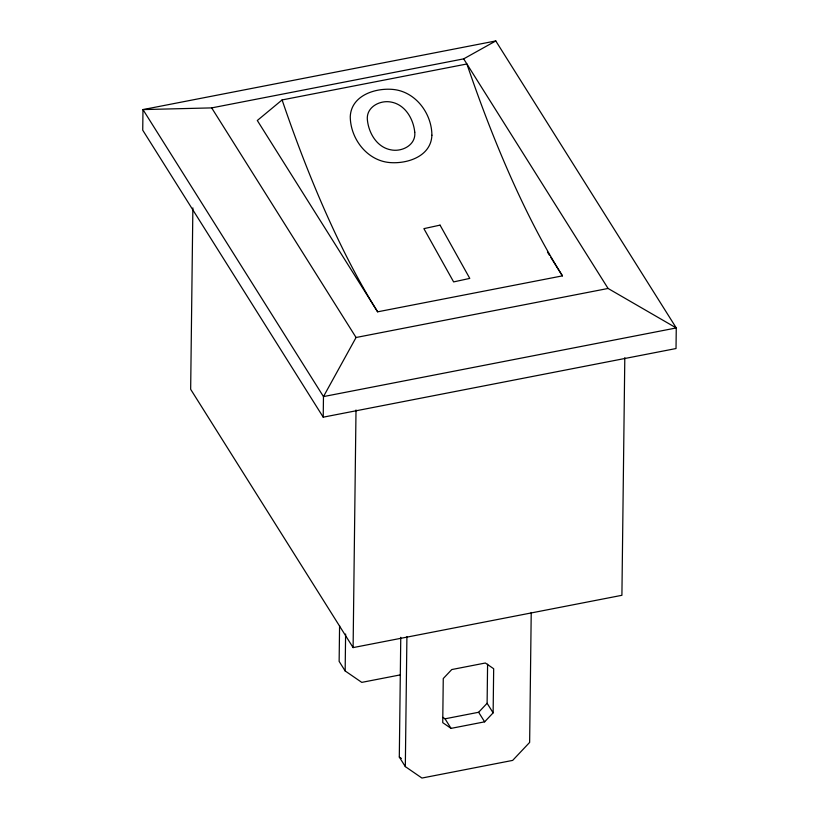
<?xml version="1.0" encoding="UTF-8"?>
<svg xmlns="http://www.w3.org/2000/svg" width="819" height="819" viewBox="0 0 819 819"><rect width="100%" height="100%" fill="white"/><g stroke="black" fill="none" stroke-linecap="round" stroke-linejoin="round"><path stroke-width="1.23" d="M192.874 207.903L190.663 389.301L353.102 647.604L621.908 595.3L624.805 357.688M323.218 417.178L323.474 396.591L356.07 337.5L608.077 288.462L676.269 327.948L676.023 348.536L323.218 417.178L142.731 130.18L142.977 109.592L495.782 40.95L676.269 327.948L323.474 396.591L142.977 109.592L211.681 107.893L463.677 58.866L495.782 40.95M339.578 625.716L339.138 661.383L345.157 670.945L361.773 682.381L400.296 674.887M345.157 670.945L345.608 634.008M353.102 647.604L356.009 409.981M531.224 612.499L529.637 742.423L512.663 760.401L421.939 778.05L405.323 766.615L399.303 757.043L400.767 637.315M405.323 766.615L406.91 636.691M493.13 712.847L493.673 668.734L485.36 663.011L451.76 669.553L443.263 678.541L442.731 722.655L451.044 728.378L484.643 721.836L493.13 712.847L487.11 703.286L487.592 664.209M442.946 717.383L445.024 718.806L478.624 712.274L487.11 703.286M282.094 99.938L257.309 120.495L377.641 311.824L562.438 275.87A606.756 171.847 79 0 1 466.902 63.984L282.094 99.938A606.756 171.847 79 0 0 377.641 311.824M399.303 757.043L401.382 758.476M463.677 58.866L608.077 288.462M547.481 252.088L549.529 255.333M550.89 257.494L562.438 275.87M211.681 107.893L356.07 337.5M478.624 712.274L484.643 721.836M445.024 718.806L451.044 728.378M414.752 132.187C416.154 145.014 401.955 152.221 390.837 149.826C376.883 147.256 368.632 132.995 367.373 119.779C366.062 106.961 380.262 99.723 391.4 102.129C405.303 104.771 413.431 119.042 414.752 132.187M431.889 135.227C431.132 156.46 407.043 164.23 389.148 162.5C366.666 160.268 350.327 138.38 350.266 116.533C351.279 95.454 375.256 87.725 393.11 89.445C415.571 91.605 431.818 113.452 431.889 135.227M440.049 225.133L423.894 228.644L453.624 281.91L469.778 278.399L440.049 225.133"/></g></svg>
